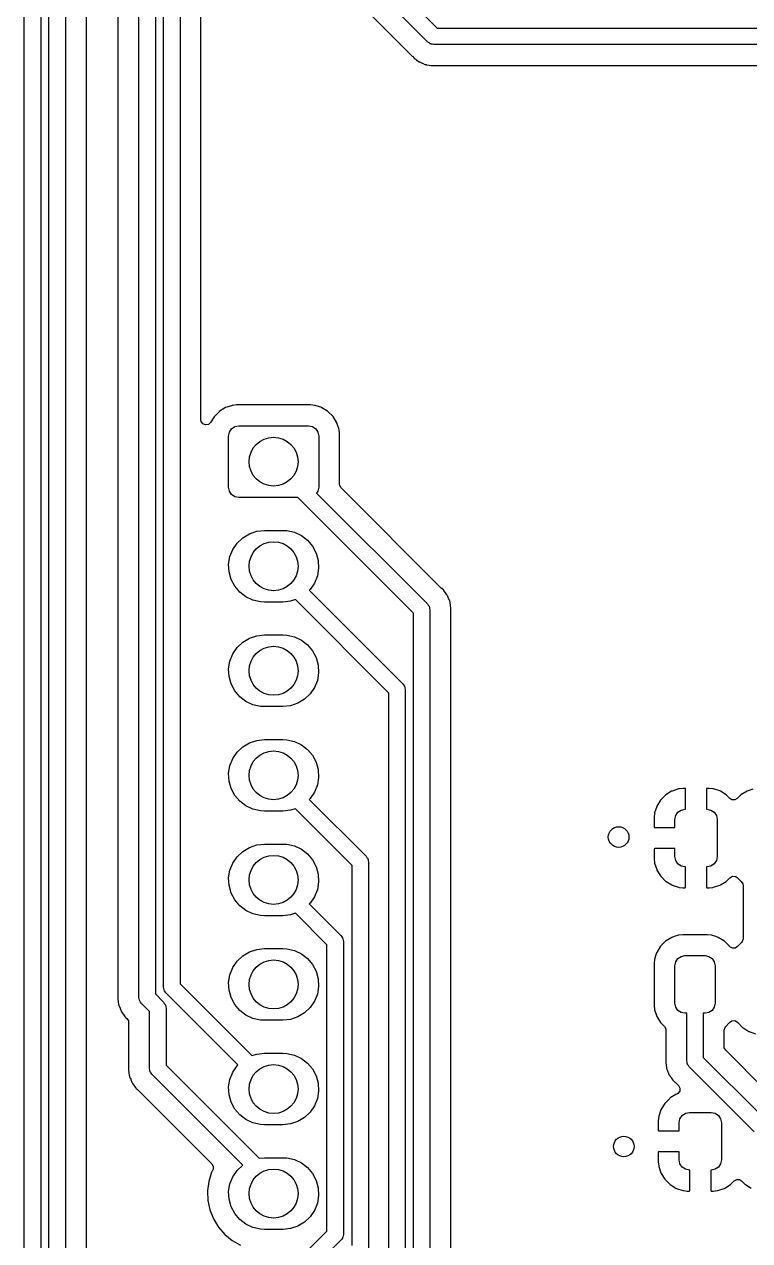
# Model space of a CAD drawing. Extents: x 83 to 135, y -230 to -45.
# Drawn here: x 82.84 to 100.47, y -139.57 to -110.03 of the extents above; entities that cross this region are included whole.
import ezdxf

# ---------------------------------------------------------------- set-up
doc = ezdxf.new("R2010")
doc.units = 0
doc.layers.add('BLACK', color=7, linetype='CONTINUOUS')

msp = doc.modelspace()

# ---------------------------------------------------------------- linework, layer by layer
at = {"layer": 'BLACK', "linetype": 'CONTINUOUS'}
for p, q in [((82.8427, -190.561), (82.8427, -71.389)), ((83.2427, -71.4722), (83.2427, -190.478)), ((83.4422, -186.512), (83.4422, -71.6373)), ((83.8422, -71.7205), (83.8422, -186.429)), ((84.3507, -186.167), (84.3507, -71.9833)), ((85.1181, -77.774), (85.1181, -133.636)), ((85.6266, -133.664), (85.6266, -77.7491)), ((86.0266, -77.8322), (86.0266, -133.582)), ((86.2261, -133.416), (86.2261, -77.9974)), ((86.6261, -78.0806), (86.6261, -133.333)), ((87.1346, -119.633), (87.1346, -97.0496)), ((92.6491, -110.458), (89.1158, -106.925)), ((89.4575, -106.701), (92.8733, -110.116)), ((88.7739, -107.302), (92.269, -110.797)), ((92.8733, -110.116), (117.683, -110.116)), ((92.6773, -110.476), (92.6491, -110.458)), ((92.7034, -110.497), (92.6773, -110.476)), ((92.7146, -110.499), (92.7034, -110.497)), ((92.7244, -110.505), (92.7146, -110.499)), ((92.7576, -110.509), (92.7244, -110.505)), ((92.7901, -110.516), (92.7576, -110.509)), ((92.269, -110.797), (92.2749, -110.803)), ((92.2749, -110.803), (92.3129, -110.847)), ((117.6, -110.516), (92.7901, -110.516)), ((92.3129, -110.847), (92.3652, -110.884)), ((92.3652, -110.884), (92.3705, -110.888)), ((92.3705, -110.888), (92.4208, -110.927)), ((92.4208, -110.927), (92.4277, -110.93)), ((92.4277, -110.93), (92.43, -110.931)), ((92.43, -110.931), (92.4446, -110.94)), ((92.4446, -110.94), (92.447, -110.941)), ((92.447, -110.941), (92.4532, -110.945)), ((92.4532, -110.945), (92.4603, -110.948)), ((92.4603, -110.948), (92.4603, -110.948)), ((92.4603, -110.948), (92.5128, -110.969)), ((92.5128, -110.969), (92.5188, -110.971)), ((92.5188, -110.971), (92.5771, -110.998)), ((92.5771, -110.998), (92.5845, -110.999)), ((92.5845, -110.999), (92.5871, -111)), ((92.5871, -111), (92.6033, -111.004)), ((92.6033, -111.004), (92.6059, -111.005)), ((92.6059, -111.005), (92.613, -111.008)), ((92.613, -111.008), (92.6205, -111.009)), ((92.6205, -111.009), (92.6763, -111.016)), ((92.6763, -111.016), (92.6829, -111.017)), ((92.6829, -111.017), (92.7212, -111.024)), ((92.7212, -111.024), (92.7457, -111.029)), ((92.7457, -111.029), (92.7532, -111.028)), ((92.7532, -111.028), (92.8079, -111.025)), ((92.7532, -111.028), (92.7532, -111.028)), ((92.8079, -111.025), (92.8151, -111.025)), ((92.8151, -111.025), (106.002, -111.025)), ((87.7311, -119.338), (87.5807, -119.432)), ((87.8733, -119.291), (87.7311, -119.338)), ((87.8923, -119.285), (87.8733, -119.291)), ((87.8988, -119.282), (87.8923, -119.285)), ((87.8923, -119.285), (87.8923, -119.285)), ((87.9057, -119.282), (87.8988, -119.282)), ((88.0014, -119.272), (87.9057, -119.282)), ((87.9057, -119.282), (87.9057, -119.282)), ((88.0046, -119.271), (88.0014, -119.272)), ((88.0014, -119.272), (88.0014, -119.272)), ((89.7954, -119.271), (88.0046, -119.271)), ((89.85, -119.277), (89.7954, -119.271)), ((89.893, -119.282), (89.85, -119.277)), ((89.8999, -119.282), (89.893, -119.282)), ((89.893, -119.282), (89.893, -119.282)), ((89.9064, -119.284), (89.8999, -119.282)), ((89.9866, -119.311), (89.9064, -119.284)), ((89.9064, -119.284), (89.9064, -119.284)), ((90.0677, -119.338), (89.9866, -119.311)), ((90.074, -119.342), (90.0677, -119.338)), ((90.2121, -119.427), (90.074, -119.342)), ((90.074, -119.342), (90.074, -119.342)), ((87.1404, -119.671), (87.1346, -119.633)), ((87.1799, -119.73), (87.1404, -119.671)), ((87.4519, -119.563), (87.3679, -119.699)), ((87.4557, -119.557), (87.4519, -119.563)), ((87.4519, -119.563), (87.4519, -119.563)), ((87.5587, -119.453), (87.4557, -119.557)), ((87.5755, -119.437), (87.5587, -119.453)), ((87.5807, -119.432), (87.5755, -119.437)), ((90.2183, -119.431), (90.2121, -119.427)), ((90.3435, -119.556), (90.2183, -119.431)), ((90.4365, -119.706), (90.3435, -119.556)), ((87.245, -119.758), (87.1799, -119.73)), ((87.3151, -119.747), (87.245, -119.758)), ((87.3679, -119.699), (87.3151, -119.747)), ((87.805, -120.03), (87.824, -119.934)), ((87.824, -119.934), (87.8782, -119.853)), ((87.8782, -119.853), (87.9593, -119.799)), ((87.9593, -119.799), (88.055, -119.78)), ((88.055, -119.78), (89.745, -119.78)), ((89.745, -119.78), (89.8407, -119.799)), ((89.8407, -119.799), (89.9218, -119.853)), ((89.9218, -119.853), (89.976, -119.934)), ((89.976, -119.934), (89.995, -120.03)), ((90.4389, -119.713), (90.4365, -119.706)), ((90.4828, -119.845), (90.4389, -119.713)), ((90.4925, -119.874), (90.4828, -119.845)), ((90.4932, -119.881), (90.4925, -119.874)), ((90.4999, -119.944), (90.4932, -119.881)), ((90.4932, -119.881), (90.4932, -119.881)), ((90.5035, -119.98), (90.4999, -119.944)), ((87.805, -121.27), (87.805, -120.03)), ((89.995, -120.03), (89.995, -121.27)), ((90.5035, -121.199), (90.5035, -119.98)), ((87.824, -121.366), (87.805, -121.27)), ((87.8782, -121.447), (87.824, -121.366)), ((89.976, -121.366), (89.9449, -121.412)), ((89.9449, -121.412), (92.6384, -124.106)), ((89.995, -121.27), (89.976, -121.366)), ((90.5064, -121.226), (90.5035, -121.199)), ((90.5404, -121.288), (90.5064, -121.226)), ((92.9803, -123.728), (90.5404, -121.288)), ((87.9593, -121.501), (87.8782, -121.447)), ((88.055, -121.52), (87.9593, -121.501)), ((89.4872, -121.52), (88.055, -121.52)), ((92.2967, -124.33), (89.4872, -121.52)), ((88.4882, -122.34), (88.675, -122.32)), ((88.675, -122.32), (89.125, -122.32)), ((89.125, -122.32), (89.222, -122.325)), ((89.222, -122.325), (89.4054, -122.366)), ((87.9068, -122.782), (88.0125, -122.626)), ((88.0125, -122.626), (88.149, -122.497)), ((88.149, -122.497), (88.3101, -122.4)), ((88.3101, -122.4), (88.4882, -122.34)), ((89.4054, -122.366), (89.5757, -122.446)), ((89.5757, -122.446), (89.725, -122.56)), ((89.725, -122.56), (89.8463, -122.704)), ((87.837, -122.956), (87.9068, -122.782)), ((89.8463, -122.704), (89.9339, -122.87)), ((89.9339, -122.87), (89.9838, -123.051)), ((87.8064, -123.141), (87.837, -122.956)), ((87.8162, -123.329), (87.8064, -123.141)), ((89.9838, -123.051), (89.9936, -123.239)), ((87.8661, -123.51), (87.8162, -123.329)), ((87.9537, -123.676), (87.8661, -123.51)), ((89.963, -123.424), (89.8932, -123.598)), ((89.9936, -123.239), (89.963, -123.424)), ((88.075, -123.82), (87.9537, -123.676)), ((89.7875, -123.754), (89.7666, -123.774)), ((89.7666, -123.774), (92.0389, -126.046)), ((89.8932, -123.598), (89.7875, -123.754)), ((92.9855, -123.733), (92.9803, -123.728)), ((93.0321, -123.775), (92.9855, -123.733)), ((93.0364, -123.781), (93.0321, -123.775)), ((93.0683, -123.827), (93.0364, -123.781)), ((93.0364, -123.781), (93.0364, -123.781)), ((88.2243, -123.934), (88.075, -123.82)), ((88.3946, -124.014), (88.2243, -123.934)), ((88.578, -124.055), (88.3946, -124.014)), ((88.675, -124.06), (88.578, -124.055)), ((89.125, -124.06), (88.675, -124.06)), ((89.3118, -124.04), (89.125, -124.06)), ((89.4278, -124.001), (89.3118, -124.04)), ((91.6972, -126.27), (89.4278, -124.001)), ((93.0721, -123.833), (93.0683, -123.827)), ((93.111, -123.883), (93.0721, -123.833)), ((93.1141, -123.89), (93.111, -123.883)), ((93.1154, -123.893), (93.1141, -123.89)), ((93.1237, -123.907), (93.1154, -123.893)), ((93.1249, -123.91), (93.1237, -123.907)), ((93.1292, -123.916), (93.1249, -123.91)), ((93.1319, -123.923), (93.1292, -123.916)), ((93.1518, -123.976), (93.1319, -123.923)), ((93.1319, -123.923), (93.1319, -123.923)), ((93.1543, -123.982), (93.1518, -123.976)), ((93.18, -124.04), (93.1543, -123.982)), ((93.1813, -124.048), (93.18, -124.04)), ((93.182, -124.05), (93.1813, -124.048)), ((93.1865, -124.067), (93.182, -124.05)), ((93.1871, -124.069), (93.1865, -124.067)), ((93.1898, -124.076), (93.1871, -124.069)), ((93.1975, -124.14), (93.1898, -124.076)), ((92.2967, -144.107), (92.2967, -124.33)), ((92.6384, -124.106), (92.6561, -124.134)), ((92.6561, -124.134), (92.6769, -124.16)), ((92.6769, -124.16), (92.6795, -124.171)), ((92.6795, -124.171), (92.6856, -124.181)), ((92.6856, -124.181), (92.6893, -124.214)), ((92.6893, -124.214), (92.6967, -124.247)), ((92.6967, -124.247), (92.6967, -144.19)), ((93.1984, -124.146), (93.1975, -124.14)), ((93.2094, -124.209), (93.1984, -124.146)), ((93.2052, -124.276), (93.2055, -124.267)), ((93.2052, -144.165), (93.2052, -124.276)), ((93.2055, -124.267), (93.2089, -124.217)), ((93.2089, -124.217), (93.2094, -124.209)), ((93.2089, -124.217), (93.2089, -124.217)), ((88.149, -125.037), (88.3101, -124.94)), ((88.3101, -124.94), (88.4882, -124.88)), ((88.4882, -124.88), (88.675, -124.86)), ((88.675, -124.86), (89.125, -124.86)), ((89.125, -124.86), (89.222, -124.865)), ((89.222, -124.865), (89.4054, -124.906)), ((89.4054, -124.906), (89.5757, -124.986)), ((89.5757, -124.986), (89.725, -125.1)), ((87.9068, -125.322), (88.0125, -125.166)), ((88.0125, -125.166), (88.149, -125.037)), ((89.725, -125.1), (89.8463, -125.244)), ((89.8463, -125.244), (89.9339, -125.41)), ((87.8064, -125.681), (87.837, -125.496)), ((87.837, -125.496), (87.9068, -125.322)), ((89.9339, -125.41), (89.9838, -125.591)), ((87.8162, -125.869), (87.8064, -125.681)), ((87.8661, -126.05), (87.8162, -125.869)), ((89.9936, -125.779), (89.963, -125.964)), ((89.9838, -125.591), (89.9936, -125.779)), ((87.9537, -126.216), (87.8661, -126.05)), ((89.8932, -126.138), (89.7875, -126.294)), ((89.963, -125.964), (89.8932, -126.138)), ((92.0389, -126.046), (92.0566, -126.074)), ((92.0566, -126.074), (92.0774, -126.1)), ((92.0774, -126.1), (92.08, -126.112)), ((92.08, -126.112), (92.0861, -126.121)), ((92.0861, -126.121), (92.0898, -126.155)), ((92.0898, -126.155), (92.0972, -126.187)), ((88.075, -126.36), (87.9537, -126.216)), ((88.2243, -126.474), (88.075, -126.36)), ((89.651, -126.423), (89.4899, -126.52)), ((89.7875, -126.294), (89.651, -126.423)), ((91.6972, -143.859), (91.6972, -126.27)), ((92.0972, -126.187), (92.0972, -143.942)), ((88.3946, -126.554), (88.2243, -126.474)), ((88.578, -126.595), (88.3946, -126.554)), ((88.675, -126.6), (88.578, -126.595)), ((89.125, -126.6), (88.675, -126.6)), ((89.3118, -126.58), (89.125, -126.6)), ((89.4899, -126.52), (89.3118, -126.58)), ((88.0125, -127.706), (88.149, -127.577)), ((88.149, -127.577), (88.3101, -127.48)), ((88.3101, -127.48), (88.4882, -127.42)), ((88.4882, -127.42), (88.675, -127.4)), ((88.675, -127.4), (89.125, -127.4)), ((89.125, -127.4), (89.222, -127.405)), ((89.222, -127.405), (89.4054, -127.446)), ((89.4054, -127.446), (89.5757, -127.526)), ((89.5757, -127.526), (89.725, -127.64)), ((89.725, -127.64), (89.8463, -127.784)), ((87.837, -128.036), (87.9068, -127.862)), ((87.9068, -127.862), (88.0125, -127.706)), ((89.8463, -127.784), (89.9339, -127.95)), ((87.8064, -128.221), (87.837, -128.036)), ((87.8162, -128.409), (87.8064, -128.221)), ((89.9339, -127.95), (89.9838, -128.131)), ((89.9838, -128.131), (89.9936, -128.319)), ((87.8661, -128.59), (87.8162, -128.409)), ((89.963, -128.504), (89.8932, -128.678)), ((89.9936, -128.319), (89.963, -128.504)), ((87.9537, -128.756), (87.8661, -128.59)), ((88.075, -128.9), (87.9537, -128.756)), ((89.8932, -128.678), (89.7875, -128.834)), ((98.4218, -128.751), (98.3073, -128.866)), ((98.4332, -128.742), (98.4218, -128.751)), ((98.571, -128.657), (98.4332, -128.742)), ((98.5842, -128.651), (98.571, -128.657)), ((98.7384, -128.599), (98.5842, -128.651)), ((98.7518, -128.596), (98.7384, -128.599)), ((98.8474, -128.586), (98.7518, -128.596)), ((98.8539, -128.586), (98.8474, -128.586)), ((98.896, -128.586), (98.8539, -128.586)), ((98.9036, -128.588), (98.896, -128.586)), ((98.905, -128.589), (98.9036, -128.588)), ((98.9095, -128.604), (98.905, -128.589)), ((98.9095, -129.094), (98.9095, -128.604)), ((99.4192, -128.592), (99.4175, -128.6)), ((99.4175, -128.6), (99.4175, -129.094)), ((99.4204, -128.59), (99.4192, -128.592)), ((99.4356, -128.586), (99.4204, -128.59)), ((99.4731, -128.586), (99.4356, -128.586)), ((99.4796, -128.586), (99.4731, -128.586)), ((99.5739, -128.596), (99.4796, -128.586)), ((99.5873, -128.599), (99.5739, -128.596)), ((99.7416, -128.65), (99.5873, -128.599)), ((99.7548, -128.656), (99.7416, -128.65)), ((99.8928, -128.741), (99.7548, -128.656)), ((99.9042, -128.75), (99.8928, -128.741)), ((99.9867, -128.833), (99.9042, -128.75)), ((100.032, -128.862), (99.9867, -128.833)), ((100.165, -128.832), (100.103, -128.867)), ((100.246, -128.751), (100.165, -128.832)), ((100.252, -128.746), (100.246, -128.751)), ((100.402, -128.652), (100.252, -128.746)), ((100.547, -128.604), (100.402, -128.652)), ((88.2243, -129.014), (88.075, -128.9)), ((88.3946, -129.094), (88.2243, -129.014)), ((88.578, -129.135), (88.3946, -129.094)), ((89.3118, -129.12), (89.125, -129.14)), ((89.4278, -129.081), (89.3118, -129.12)), ((90.8082, -130.461), (89.4278, -129.081)), ((89.7875, -128.834), (89.7666, -128.854)), ((89.7666, -128.854), (91.1499, -130.237)), ((98.207, -129.028), (98.1559, -129.183)), ((98.2132, -129.015), (98.207, -129.028)), ((98.2982, -128.877), (98.2132, -129.015)), ((98.3073, -128.866), (98.2982, -128.877)), ((98.7242, -129.167), (98.8053, -129.113)), ((98.8053, -129.113), (98.901, -129.094)), ((98.901, -129.094), (98.9095, -129.094)), ((99.4175, -129.094), (99.426, -129.094)), ((99.426, -129.094), (99.5217, -129.113)), ((99.5217, -129.113), (99.6028, -129.167)), ((100.103, -128.867), (100.032, -128.862)), ((88.675, -129.14), (88.578, -129.135)), ((89.125, -129.14), (88.675, -129.14)), ((98.1433, -129.29), (98.143, -129.297)), ((98.143, -129.297), (98.143, -129.522)), ((98.153, -129.196), (98.1433, -129.29)), ((98.1559, -129.183), (98.153, -129.196)), ((98.651, -129.344), (98.67, -129.248)), ((98.651, -129.54), (98.651, -129.344)), ((98.67, -129.248), (98.7242, -129.167)), ((99.6028, -129.167), (99.657, -129.248)), ((99.657, -129.248), (99.676, -129.344)), ((99.676, -129.344), (99.676, -130.244)), ((98.143, -129.522), (98.1475, -129.537)), ((98.1475, -129.537), (98.1489, -129.538)), ((98.1489, -129.538), (98.1565, -129.54)), ((98.1565, -129.54), (98.651, -129.54)), ((88.3101, -130.02), (88.4882, -129.96)), ((88.4882, -129.96), (88.675, -129.94)), ((88.675, -129.94), (89.125, -129.94)), ((89.125, -129.94), (89.222, -129.945)), ((89.222, -129.945), (89.4054, -129.986)), ((89.4054, -129.986), (89.5757, -130.066)), ((87.9068, -130.402), (88.0125, -130.246)), ((88.0125, -130.246), (88.149, -130.117)), ((88.149, -130.117), (88.3101, -130.02)), ((89.5757, -130.066), (89.725, -130.18)), ((89.725, -130.18), (89.8463, -130.324)), ((91.1499, -130.237), (91.1676, -130.265)), ((91.1676, -130.265), (91.1884, -130.291)), ((91.1884, -130.291), (91.191, -130.303)), ((91.191, -130.303), (91.1971, -130.312)), ((98.1447, -130.054), (98.143, -130.062)), ((98.143, -130.062), (98.143, -130.291)), ((98.143, -130.291), (98.1433, -130.298)), ((98.1433, -130.298), (98.1533, -130.393)), ((98.1459, -130.052), (98.1447, -130.054)), ((98.1611, -130.048), (98.1459, -130.052)), ((98.651, -130.048), (98.1611, -130.048)), ((98.651, -130.244), (98.651, -130.048)), ((98.67, -130.34), (98.651, -130.244)), ((99.676, -130.244), (99.657, -130.34)), ((87.8064, -130.761), (87.837, -130.576)), ((87.837, -130.576), (87.9068, -130.402)), ((89.8463, -130.324), (89.9339, -130.49)), ((89.9339, -130.49), (89.9838, -130.671)), ((90.8082, -139.693), (90.8082, -130.461)), ((91.1971, -130.312), (91.2008, -130.346)), ((91.2008, -130.346), (91.2082, -130.378)), ((91.2082, -130.378), (91.2082, -139.777)), ((98.1533, -130.393), (98.1561, -130.407)), ((98.1561, -130.407), (98.2076, -130.561)), ((98.2076, -130.561), (98.2138, -130.574)), ((98.2138, -130.574), (98.2991, -130.712)), ((98.7242, -130.421), (98.67, -130.34)), ((98.8053, -130.475), (98.7242, -130.421)), ((98.901, -130.494), (98.8053, -130.475)), ((98.9095, -130.494), (98.901, -130.494)), ((98.9095, -130.988), (98.9095, -130.494)), ((99.426, -130.494), (99.4175, -130.494)), ((99.4175, -130.494), (99.4175, -130.984)), ((99.5217, -130.475), (99.426, -130.494)), ((99.6028, -130.421), (99.5217, -130.475)), ((99.657, -130.34), (99.6028, -130.421)), ((87.8162, -130.949), (87.8064, -130.761)), ((89.9936, -130.859), (89.963, -131.044)), ((89.9838, -130.671), (89.9936, -130.859)), ((98.2991, -130.712), (98.3081, -130.723)), ((98.3081, -130.723), (98.4228, -130.838)), ((98.4228, -130.838), (98.4342, -130.847)), ((98.4342, -130.847), (98.5722, -130.932)), ((99.756, -130.931), (99.8938, -130.846)), ((99.8938, -130.846), (99.9052, -130.837)), ((99.9052, -130.837), (99.9864, -130.756)), ((99.9864, -130.756), (100.049, -130.721)), ((100.049, -130.721), (100.12, -130.726)), ((100.12, -130.726), (100.165, -130.755)), ((100.165, -130.755), (100.248, -130.838)), ((100.248, -130.838), (100.248, -130.838)), ((100.248, -130.838), (100.253, -130.843)), ((100.253, -130.843), (100.257, -130.846)), ((100.257, -130.846), (100.298, -130.904)), ((87.8661, -131.13), (87.8162, -130.949)), ((87.9537, -131.296), (87.8661, -131.13)), ((89.963, -131.044), (89.8932, -131.218)), ((98.5722, -130.932), (98.5854, -130.938)), ((98.5854, -130.938), (98.7397, -130.989)), ((98.7397, -130.989), (98.7531, -130.992)), ((98.7531, -130.992), (98.8474, -131.002)), ((98.8474, -131.002), (98.8539, -131.002)), ((98.8539, -131.002), (98.8914, -131.002)), ((98.8914, -131.002), (98.9066, -130.998)), ((98.9066, -130.998), (98.9078, -130.996)), ((98.9078, -130.996), (98.9095, -130.988)), ((99.4175, -130.984), (99.422, -130.999)), ((99.422, -130.999), (99.4234, -131)), ((99.4234, -131), (99.431, -131.002)), ((99.431, -131.002), (99.4731, -131.002)), ((99.4731, -131.002), (99.4796, -131.002)), ((99.4796, -131.002), (99.5752, -130.992)), ((99.5752, -130.992), (99.5886, -130.989)), ((99.5886, -130.989), (99.7428, -130.937)), ((99.7428, -130.937), (99.756, -130.931)), ((100.298, -130.904), (100.305, -130.945)), ((100.305, -130.945), (100.305, -132.242)), ((88.075, -131.44), (87.9537, -131.296)), ((88.2243, -131.554), (88.075, -131.44)), ((89.7875, -131.374), (89.7666, -131.394)), ((89.7666, -131.394), (90.5362, -132.163)), ((89.8932, -131.218), (89.7875, -131.374)), ((88.3946, -131.634), (88.2243, -131.554)), ((88.578, -131.675), (88.3946, -131.634)), ((88.675, -131.68), (88.578, -131.675)), ((89.125, -131.68), (88.675, -131.68)), ((89.3118, -131.66), (89.125, -131.68)), ((89.4278, -131.621), (89.3118, -131.66)), ((90.1945, -132.387), (89.4278, -131.621)), ((90.5362, -132.163), (90.5539, -132.192)), ((90.5539, -132.192), (90.5747, -132.218)), ((90.5747, -132.218), (90.5773, -132.229)), ((90.5773, -132.229), (90.5834, -132.239)), ((90.5834, -132.239), (90.5871, -132.272)), ((90.5871, -132.272), (90.5945, -132.305)), ((90.5945, -132.305), (90.5945, -139.425)), ((98.4243, -132.3), (98.3004, -132.424)), ((98.5735, -132.208), (98.4243, -132.3)), ((98.6351, -132.187), (98.5735, -132.208)), ((98.7333, -132.155), (98.6351, -132.187)), ((98.7399, -132.152), (98.7333, -132.155)), ((98.7333, -132.155), (98.7333, -132.155)), ((98.8448, -132.142), (98.7399, -132.152)), ((99.1408, -132.142), (98.8448, -132.142)), ((99.4322, -132.142), (99.1408, -132.142)), ((99.5358, -132.152), (99.4322, -132.142)), ((99.5424, -132.154), (99.5358, -132.152)), ((99.6455, -132.189), (99.5424, -132.154)), ((99.5424, -132.154), (99.5424, -132.154)), ((99.7023, -132.207), (99.6455, -132.189)), ((99.8517, -132.299), (99.7023, -132.207)), ((99.9758, -132.423), (99.8517, -132.299)), ((100.231, -132.369), (100.175, -132.424)), ((100.268, -132.331), (100.231, -132.369)), ((100.285, -132.31), (100.268, -132.331)), ((100.305, -132.242), (100.285, -132.31)), ((88.0125, -132.786), (88.149, -132.657)), ((88.149, -132.657), (88.3101, -132.56)), ((88.3101, -132.56), (88.4882, -132.5)), ((88.4882, -132.5), (88.675, -132.48)), ((88.675, -132.48), (89.125, -132.48)), ((89.125, -132.48), (89.222, -132.485)), ((89.222, -132.485), (89.4054, -132.526)), ((89.4054, -132.526), (89.5757, -132.606)), ((89.5757, -132.606), (89.725, -132.72)), ((90.1945, -139.342), (90.1945, -132.387)), ((98.1822, -132.653), (98.1531, -132.74)), ((98.206, -132.581), (98.1822, -132.653)), ((98.2083, -132.574), (98.206, -132.581)), ((98.206, -132.581), (98.206, -132.581)), ((98.3004, -132.424), (98.2083, -132.574)), ((98.7224, -132.721), (98.8015, -132.669)), ((98.8015, -132.669), (98.8948, -132.65)), ((98.8948, -132.65), (99.3822, -132.65)), ((99.3822, -132.65), (99.4755, -132.669)), ((99.4755, -132.669), (99.5546, -132.721)), ((99.9791, -132.429), (99.9758, -132.423)), ((99.9846, -132.435), (99.9791, -132.429)), ((100.046, -132.471), (99.9846, -132.435)), ((100.117, -132.467), (100.046, -132.471)), ((100.174, -132.427), (100.117, -132.467)), ((100.175, -132.424), (100.174, -132.427)), ((87.837, -133.116), (87.9068, -132.942)), ((87.9068, -132.942), (88.0125, -132.786)), ((89.725, -132.72), (89.8463, -132.864)), ((89.8463, -132.864), (89.9339, -133.03)), ((98.1531, -132.74), (98.1425, -132.844)), ((98.1425, -132.844), (98.1425, -133.856)), ((98.651, -132.894), (98.6696, -132.8)), ((98.651, -133.806), (98.651, -132.894)), ((98.6696, -132.8), (98.7224, -132.721)), ((99.5546, -132.721), (99.6074, -132.8)), ((99.6074, -132.8), (99.626, -132.894)), ((99.626, -132.894), (99.626, -133.806)), ((87.8064, -133.301), (87.837, -133.116)), ((89.9339, -133.03), (89.9838, -133.211)), ((89.9838, -133.211), (89.9936, -133.399)), ((86.2335, -133.449), (86.2261, -133.416)), ((86.2372, -133.482), (86.2335, -133.449)), ((86.2433, -133.492), (86.2372, -133.482)), ((86.2459, -133.503), (86.2433, -133.492)), ((86.2667, -133.529), (86.2459, -133.503)), ((86.2844, -133.557), (86.2667, -133.529)), ((88.0334, -135.306), (86.2844, -133.557)), ((86.6261, -133.333), (88.3722, -135.079)), ((87.8162, -133.489), (87.8064, -133.301)), ((87.8661, -133.67), (87.8162, -133.489)), ((89.9936, -133.399), (89.963, -133.584)), ((85.1151, -133.684), (85.1139, -133.702)), ((85.1139, -133.702), (85.1152, -133.709)), ((85.1178, -133.644), (85.1151, -133.684)), ((85.1152, -133.709), (85.1152, -133.709)), ((85.1152, -133.709), (85.1249, -133.765)), ((85.1181, -133.636), (85.1178, -133.644)), ((85.1249, -133.765), (85.1258, -133.771)), ((85.1258, -133.771), (85.1335, -133.835)), ((85.1335, -133.835), (85.1362, -133.842)), ((85.1362, -133.842), (85.1368, -133.844)), ((85.1368, -133.844), (85.1413, -133.861)), ((85.634, -133.697), (85.6266, -133.664)), ((85.6377, -133.73), (85.634, -133.697)), ((85.6438, -133.74), (85.6377, -133.73)), ((85.6464, -133.751), (85.6438, -133.74)), ((85.6672, -133.777), (85.6464, -133.751)), ((85.6849, -133.806), (85.6672, -133.777)), ((85.885, -134.006), (85.6849, -133.806)), ((86.0266, -133.582), (86.2266, -133.782)), ((86.2266, -133.782), (86.2444, -133.81)), ((86.2444, -133.81), (86.2652, -133.836)), ((86.2652, -133.836), (86.2677, -133.847)), ((86.2677, -133.847), (86.2739, -133.857)), ((87.9537, -133.836), (87.8661, -133.67)), ((88.075, -133.98), (87.9537, -133.836)), ((89.8932, -133.758), (89.7875, -133.914)), ((89.963, -133.584), (89.8932, -133.758)), ((98.1425, -133.856), (98.1534, -133.961)), ((98.6696, -133.9), (98.651, -133.806)), ((99.626, -133.806), (99.6074, -133.9)), ((85.1413, -133.861), (85.142, -133.863)), ((85.142, -133.863), (85.1434, -133.871)), ((85.1434, -133.871), (85.1686, -133.928)), ((85.1686, -133.928), (85.169, -133.929)), ((85.169, -133.929), (85.1715, -133.935)), ((85.1715, -133.935), (85.1941, -133.995)), ((85.1941, -133.995), (85.1984, -134.001)), ((85.1984, -134.001), (85.1997, -134.004)), ((85.1997, -134.004), (85.2079, -134.019)), ((85.2079, -134.019), (85.2092, -134.021)), ((85.2092, -134.021), (85.2123, -134.028)), ((85.2123, -134.028), (85.2508, -134.078)), ((85.2508, -134.078), (85.2512, -134.078)), ((85.2512, -134.078), (85.2551, -134.084)), ((85.2551, -134.084), (85.2869, -134.13)), ((85.2869, -134.13), (85.2869, -134.13)), ((85.2869, -134.13), (85.2912, -134.136)), ((85.2912, -134.136), (85.2969, -134.141)), ((85.2969, -134.141), (85.2969, -134.141)), ((85.2969, -134.141), (85.3343, -134.175)), ((85.885, -135.39), (85.885, -134.006)), ((86.2739, -133.857), (86.2775, -133.89)), ((86.2775, -133.89), (86.285, -133.923)), ((86.285, -133.923), (86.285, -135.307)), ((88.2243, -134.094), (88.075, -133.98)), ((88.3946, -134.174), (88.2243, -134.094)), ((89.4899, -134.14), (89.3118, -134.2)), ((89.651, -134.043), (89.4899, -134.14)), ((89.7875, -133.914), (89.651, -134.043)), ((98.1534, -133.961), (98.1556, -133.968)), ((98.1556, -133.968), (98.1556, -133.968)), ((98.1556, -133.968), (98.1924, -134.078)), ((98.1924, -134.078), (98.2089, -134.128)), ((98.2089, -134.128), (98.3012, -134.277)), ((98.7224, -133.979), (98.6696, -133.9)), ((98.8015, -134.031), (98.7224, -133.979)), ((98.8948, -134.05), (98.8015, -134.031)), ((98.9385, -134.05), (98.8948, -134.05)), ((98.9385, -135.207), (98.9385, -134.05)), ((99.3822, -134.05), (99.3385, -134.05)), ((99.3385, -134.05), (99.3385, -135.124)), ((99.4755, -134.031), (99.3822, -134.05)), ((99.5546, -133.979), (99.4755, -134.031)), ((99.6074, -133.9), (99.5546, -133.979)), ((85.3343, -134.175), (85.3719, -134.235)), ((85.3719, -134.235), (85.3765, -134.269)), ((85.3765, -134.269), (85.3765, -135.361)), ((88.578, -134.215), (88.3946, -134.174)), ((88.675, -134.22), (88.578, -134.215)), ((89.125, -134.22), (88.675, -134.22)), ((89.3118, -134.2), (89.125, -134.22)), ((98.3012, -134.277), (98.379, -134.354)), ((98.379, -134.354), (98.393, -134.368)), ((98.393, -134.368), (98.4271, -134.431)), ((98.4271, -134.431), (98.43, -134.458)), ((99.847, -134.458), (99.867, -134.39)), ((99.867, -134.39), (99.8838, -134.369)), ((99.8838, -134.369), (99.9714, -134.281)), ((99.9714, -134.281), (99.9766, -134.276)), ((99.9766, -134.276), (99.9784, -134.273)), ((99.9784, -134.273), (100.035, -134.233)), ((100.035, -134.233), (100.106, -134.229)), ((100.106, -134.229), (100.167, -134.265)), ((100.167, -134.265), (100.173, -134.271)), ((100.173, -134.271), (100.176, -134.277)), ((100.176, -134.277), (100.3, -134.401)), ((100.3, -134.401), (100.307, -134.404)), ((100.307, -134.404), (100.307, -134.404)), ((100.307, -134.404), (100.325, -134.416)), ((100.325, -134.416), (100.45, -134.493)), ((98.43, -134.458), (98.43, -135.178)), ((99.847, -134.861), (99.847, -134.458)), ((100.45, -134.493), (100.457, -134.495)), ((100.457, -134.495), (100.457, -134.495)), ((100.457, -134.495), (100.61, -134.546)), ((88.4882, -135.04), (88.675, -135.02)), ((88.675, -135.02), (89.125, -135.02)), ((89.125, -135.02), (89.222, -135.025)), ((89.222, -135.025), (89.4054, -135.066)), ((99.8499, -134.888), (99.847, -134.861)), ((99.8839, -134.95), (99.8499, -134.888)), ((100.849, -135.915), (99.8839, -134.95)), ((86.285, -135.307), (88.5513, -137.573)), ((87.9068, -135.482), (88.0125, -135.326)), ((88.0125, -135.326), (88.0334, -135.306)), ((88.3722, -135.079), (88.4882, -135.04)), ((89.4054, -135.066), (89.5757, -135.146)), ((89.5757, -135.146), (89.725, -135.26)), ((89.725, -135.26), (89.8463, -135.404)), ((98.4263, -135.236), (98.4258, -135.244)), ((98.4258, -135.244), (98.4271, -135.251)), ((98.4297, -135.186), (98.4263, -135.236)), ((98.4271, -135.251), (98.4271, -135.251)), ((98.4271, -135.251), (98.4368, -135.307)), ((98.43, -135.178), (98.4297, -135.186)), ((98.4368, -135.307), (98.4377, -135.313)), ((98.4377, -135.313), (98.4454, -135.377)), ((98.9459, -135.239), (98.9385, -135.207)), ((98.9496, -135.272), (98.9459, -135.239)), ((98.9557, -135.282), (98.9496, -135.272)), ((98.9583, -135.293), (98.9557, -135.282)), ((98.9791, -135.319), (98.9583, -135.293)), ((98.9968, -135.348), (98.9791, -135.319)), ((99.3385, -135.124), (100.71, -136.495)), ((85.3731, -135.415), (85.3723, -135.427)), ((85.3723, -135.427), (85.3736, -135.435)), ((85.3762, -135.37), (85.3731, -135.415)), ((85.3736, -135.435), (85.3736, -135.435)), ((85.3736, -135.435), (85.3832, -135.49)), ((85.3765, -135.361), (85.3762, -135.37)), ((85.3832, -135.49), (85.3842, -135.497)), ((85.3842, -135.497), (85.3919, -135.56)), ((85.3919, -135.56), (85.3946, -135.567)), ((85.3946, -135.567), (85.3952, -135.57)), ((85.3952, -135.57), (85.3997, -135.586)), ((85.3997, -135.586), (85.4004, -135.589)), ((85.4004, -135.589), (85.4017, -135.596)), ((85.4017, -135.596), (85.4147, -135.626)), ((85.4147, -135.626), (85.4274, -135.655)), ((85.8924, -135.423), (85.885, -135.39)), ((85.8961, -135.456), (85.8924, -135.423)), ((85.9022, -135.465), (85.8961, -135.456)), ((85.9048, -135.477), (85.9022, -135.465)), ((85.9256, -135.503), (85.9048, -135.477)), ((85.9433, -135.531), (85.9256, -135.503)), ((88.1491, -137.737), (85.9433, -135.531)), ((87.837, -135.656), (87.9068, -135.482)), ((89.8463, -135.404), (89.9339, -135.57)), ((89.9339, -135.57), (89.9838, -135.751)), ((98.4454, -135.377), (98.4481, -135.384)), ((98.4481, -135.384), (98.4487, -135.386)), ((98.4487, -135.386), (98.4532, -135.403)), ((98.4532, -135.403), (98.4539, -135.405)), ((98.4539, -135.405), (98.4553, -135.413)), ((98.4553, -135.413), (98.4595, -135.422)), ((98.4595, -135.422), (98.4809, -135.471)), ((98.4809, -135.471), (98.4834, -135.477)), ((98.4834, -135.477), (98.506, -135.537)), ((98.506, -135.537), (98.5103, -135.543)), ((98.5103, -135.543), (98.5116, -135.546)), ((98.5116, -135.546), (98.5198, -135.561)), ((98.5198, -135.561), (98.5211, -135.563)), ((98.5211, -135.563), (98.5242, -135.57)), ((98.5242, -135.57), (98.5453, -135.597)), ((98.5453, -135.597), (98.5631, -135.62)), ((98.5631, -135.62), (98.567, -135.626)), ((98.567, -135.626), (98.5988, -135.672)), ((100.579, -136.93), (98.9968, -135.348)), ((85.4274, -135.655), (85.4299, -135.661)), ((85.4299, -135.661), (85.4525, -135.721)), ((85.4525, -135.721), (85.4568, -135.727)), ((85.4568, -135.727), (85.458, -135.729)), ((85.458, -135.729), (85.4663, -135.744)), ((85.4663, -135.744), (85.4676, -135.746)), ((85.4676, -135.746), (85.4707, -135.753)), ((85.4707, -135.753), (85.5044, -135.797)), ((85.5044, -135.797), (85.5096, -135.804)), ((85.5096, -135.804), (85.5134, -135.809)), ((85.5134, -135.809), (85.5453, -135.856)), ((85.5453, -135.856), (85.5453, -135.856)), ((85.5453, -135.856), (85.5496, -135.862)), ((85.5496, -135.862), (85.5553, -135.867)), ((85.5553, -135.867), (85.5553, -135.867)), ((85.5553, -135.867), (85.5961, -135.903)), ((85.5961, -135.903), (85.6014, -135.908)), ((85.6014, -135.908), (87.3991, -137.706)), ((87.8064, -135.841), (87.837, -135.656)), ((87.8162, -136.029), (87.8064, -135.841)), ((89.9838, -135.751), (89.9936, -135.939)), ((98.5988, -135.672), (98.5988, -135.672)), ((98.5988, -135.672), (98.6031, -135.678)), ((98.6031, -135.678), (98.6088, -135.684)), ((98.6088, -135.684), (98.6088, -135.684)), ((98.6088, -135.684), (98.6497, -135.72)), ((98.6497, -135.72), (98.6549, -135.725)), ((98.6549, -135.725), (98.7377, -135.808)), ((98.7377, -135.808), (98.7718, -135.87)), ((98.7718, -135.87), (98.7667, -135.941)), ((87.8661, -136.21), (87.8162, -136.029)), ((87.9537, -136.376), (87.8661, -136.21)), ((89.963, -136.124), (89.8932, -136.298)), ((89.9936, -135.939), (89.963, -136.124)), ((98.5253, -136.117), (98.4108, -136.232)), ((98.5367, -136.108), (98.5253, -136.117)), ((98.6745, -136.023), (98.5367, -136.108)), ((98.6877, -136.017), (98.6745, -136.023)), ((98.6885, -136.016), (98.6877, -136.017)), ((98.6905, -136.015), (98.6885, -136.016)), ((98.6943, -136.013), (98.6905, -136.015)), ((98.7241, -135.998), (98.6943, -136.013)), ((98.6943, -136.013), (98.6943, -136.013)), ((98.7667, -135.941), (98.7241, -135.998)), ((88.075, -136.52), (87.9537, -136.376)), ((89.7875, -136.454), (89.651, -136.583)), ((89.8932, -136.298), (89.7875, -136.454)), ((98.3105, -136.394), (98.2594, -136.549)), ((98.3167, -136.381), (98.3105, -136.394)), ((98.4017, -136.243), (98.3167, -136.381)), ((98.4108, -136.232), (98.4017, -136.243)), ((98.8277, -136.533), (98.9088, -136.479)), ((98.9088, -136.479), (99.0045, -136.46)), ((99.0045, -136.46), (99.5295, -136.46)), ((99.5295, -136.46), (99.6252, -136.479)), ((99.6252, -136.479), (99.7063, -136.533)), ((88.2243, -136.634), (88.075, -136.52)), ((88.3946, -136.714), (88.2243, -136.634)), ((88.578, -136.755), (88.3946, -136.714)), ((88.675, -136.76), (88.578, -136.755)), ((89.125, -136.76), (88.675, -136.76)), ((89.3118, -136.74), (89.125, -136.76)), ((89.4899, -136.68), (89.3118, -136.74)), ((89.651, -136.583), (89.4899, -136.68)), ((98.2468, -136.656), (98.2465, -136.663)), ((98.2465, -136.663), (98.2465, -136.888)), ((98.2565, -136.562), (98.2468, -136.656)), ((98.2594, -136.549), (98.2565, -136.562)), ((98.7545, -136.71), (98.7735, -136.614)), ((98.7545, -136.906), (98.7545, -136.71)), ((98.7735, -136.614), (98.8277, -136.533)), ((99.7063, -136.533), (99.7605, -136.614)), ((99.7605, -136.614), (99.7795, -136.71)), ((99.7795, -136.71), (99.7795, -137.61)), ((98.2465, -136.888), (98.251, -136.903)), ((98.251, -136.903), (98.2524, -136.904)), ((98.2524, -136.904), (98.26, -136.906)), ((98.26, -136.906), (98.7545, -136.906)), ((88.5513, -137.573), (88.675, -137.56)), ((88.675, -137.56), (89.125, -137.56)), ((89.125, -137.56), (89.222, -137.565)), ((89.222, -137.565), (89.4054, -137.606)), ((89.4054, -137.606), (89.5757, -137.686)), ((89.5757, -137.686), (89.725, -137.8)), ((98.2482, -137.42), (98.2465, -137.428)), ((98.2465, -137.428), (98.2465, -137.657)), ((98.2465, -137.657), (98.2468, -137.664)), ((98.2468, -137.664), (98.2568, -137.759)), ((98.2494, -137.418), (98.2482, -137.42)), ((98.2646, -137.414), (98.2494, -137.418)), ((98.7545, -137.414), (98.2646, -137.414)), ((98.7545, -137.61), (98.7545, -137.414)), ((98.7735, -137.706), (98.7545, -137.61)), ((99.7795, -137.61), (99.7605, -137.706)), ((87.3932, -137.909), (87.3238, -138.133)), ((87.3972, -137.902), (87.3932, -137.909)), ((87.4223, -137.852), (87.3972, -137.902)), ((87.3991, -137.706), (87.4331, -137.768)), ((87.428, -137.839), (87.4223, -137.852)), ((87.4331, -137.768), (87.428, -137.839)), ((87.9068, -138.022), (88.0125, -137.866)), ((88.0125, -137.866), (88.149, -137.737)), ((88.149, -137.737), (88.1491, -137.737)), ((89.725, -137.8), (89.8463, -137.944)), ((89.8463, -137.944), (89.9339, -138.11)), ((98.2568, -137.759), (98.2596, -137.773)), ((98.2596, -137.773), (98.3111, -137.927)), ((98.3111, -137.927), (98.3173, -137.94)), ((98.3173, -137.94), (98.4026, -138.078)), ((98.8277, -137.787), (98.7735, -137.706)), ((98.9088, -137.841), (98.8277, -137.787)), ((99.0045, -137.86), (98.9088, -137.841)), ((99.013, -137.86), (99.0045, -137.86)), ((99.013, -138.354), (99.013, -137.86)), ((99.5295, -137.86), (99.521, -137.86)), ((99.521, -137.86), (99.521, -138.35)), ((99.6252, -137.841), (99.5295, -137.86)), ((99.7063, -137.787), (99.6252, -137.841)), ((99.7605, -137.706), (99.7063, -137.787)), ((87.3231, -138.138), (87.2939, -138.358)), ((87.3238, -138.133), (87.3231, -138.138)), ((87.3231, -138.138), (87.3231, -138.138)), ((87.8064, -138.381), (87.837, -138.196)), ((87.837, -138.196), (87.9068, -138.022)), ((89.9339, -138.11), (89.9838, -138.291)), ((98.4026, -138.078), (98.4116, -138.089)), ((98.4116, -138.089), (98.5263, -138.204)), ((98.5263, -138.204), (98.5377, -138.213)), ((98.5377, -138.213), (98.6757, -138.298)), ((99.8595, -138.297), (99.9973, -138.212)), ((99.9973, -138.212), (100.009, -138.203)), ((100.009, -138.203), (100.09, -138.122)), ((100.09, -138.122), (100.152, -138.087)), ((100.152, -138.087), (100.223, -138.092)), ((100.223, -138.092), (100.268, -138.121)), ((100.268, -138.121), (100.351, -138.204)), ((100.351, -138.204), (100.351, -138.204)), ((100.351, -138.204), (100.356, -138.209)), ((100.356, -138.209), (100.362, -138.213)), ((100.362, -138.213), (100.362, -138.213)), ((100.362, -138.213), (100.5, -138.298)), ((87.2939, -138.358), (87.2931, -138.365)), ((87.2931, -138.365), (87.2933, -138.37)), ((87.2933, -138.37), (87.2933, -138.37)), ((87.2933, -138.37), (87.2934, -138.375)), ((87.2934, -138.375), (87.3018, -138.599)), ((87.8162, -138.569), (87.8064, -138.381)), ((87.8661, -138.75), (87.8162, -138.569)), ((89.9936, -138.479), (89.963, -138.664)), ((89.9838, -138.291), (89.9936, -138.479)), ((98.6757, -138.298), (98.6889, -138.304)), ((98.6889, -138.304), (98.8432, -138.355)), ((98.8432, -138.355), (98.8566, -138.358)), ((98.8566, -138.358), (98.9509, -138.368)), ((98.9509, -138.368), (98.9574, -138.368)), ((98.9574, -138.368), (98.9949, -138.368)), ((98.9949, -138.368), (99.0101, -138.364)), ((99.0101, -138.364), (99.0113, -138.362)), ((99.0113, -138.362), (99.013, -138.354)), ((99.521, -138.35), (99.5255, -138.365)), ((99.5255, -138.365), (99.5269, -138.366)), ((99.5269, -138.366), (99.5345, -138.368)), ((99.5345, -138.368), (99.5766, -138.368)), ((99.5766, -138.368), (99.5831, -138.368)), ((99.5831, -138.368), (99.6787, -138.358)), ((99.6787, -138.358), (99.6921, -138.355)), ((99.6921, -138.355), (99.8463, -138.303)), ((99.8463, -138.303), (99.8595, -138.297)), ((87.3018, -138.599), (87.3499, -138.828)), ((87.3499, -138.828), (87.4358, -139.045)), ((87.9537, -138.916), (87.8661, -138.75)), ((89.8932, -138.838), (89.7875, -138.994)), ((89.963, -138.664), (89.8932, -138.838)), ((87.4358, -139.045), (87.5572, -139.245)), ((88.075, -139.06), (87.9537, -138.916)), ((88.2243, -139.174), (88.075, -139.06)), ((88.3946, -139.254), (88.2243, -139.174)), ((89.651, -139.123), (89.4899, -139.22)), ((89.7875, -138.994), (89.651, -139.123)), ((86.3964, -143.14), (90.1945, -139.342)), ((87.5572, -139.245), (87.7105, -139.422)), ((87.7105, -139.422), (87.8914, -139.57)), ((88.578, -139.295), (88.3946, -139.254)), ((88.675, -139.3), (88.578, -139.295)), ((89.125, -139.3), (88.675, -139.3)), ((89.3118, -139.28), (89.125, -139.3)), ((89.4899, -139.22), (89.3118, -139.28)), ((90.587, -139.458), (90.5833, -139.491)), ((90.5945, -139.425), (90.587, -139.458)), ((90.5359, -139.566), (86.7378, -143.364)), ((87.8914, -139.57), (88.0947, -139.686)), ((90.5537, -139.538), (90.5359, -139.566)), ((90.5746, -139.512), (90.5537, -139.538)), ((90.5772, -139.501), (90.5746, -139.512)), ((90.5833, -139.491), (90.5772, -139.501))]:
    msp.add_line(p, q, dxfattribs=at)
at = {"layer": 'BLACK'}
for centre, radius in [((88.9, -120.65), 0.595), ((88.9, -123.19), 0.595), ((88.9, -125.73), 0.595), ((88.9, -128.27), 0.595), ((97.282, -129.769), 0.25), ((88.9, -130.81), 0.595), ((88.9, -133.35), 0.595), ((88.9, -135.89), 0.595), ((97.409, -137.287), 0.25), ((88.9, -138.43), 0.595)]:
    msp.add_circle(centre, radius, dxfattribs=at)

doc.saveas('drawing.dxf')
